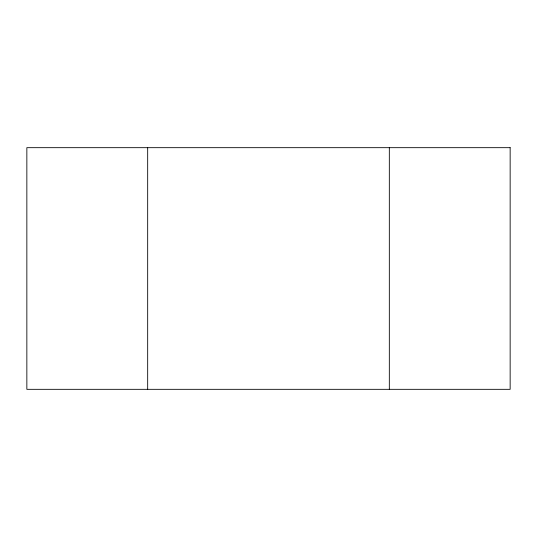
<?xml version="1.0" encoding="UTF-8"?>
<svg xmlns="http://www.w3.org/2000/svg" width="537" height="537" viewBox="0 0 537 537"><rect width="100%" height="100%" fill="white"/><g stroke="black" fill="none" stroke-linecap="round" stroke-linejoin="round"><path stroke-width="0.81" d="M389.325 147.675L389.325 389.325M147.675 147.675L147.675 389.325M510.15 147.675L26.85 147.675L26.85 389.325L510.15 389.325L510.15 147.675"/></g></svg>
